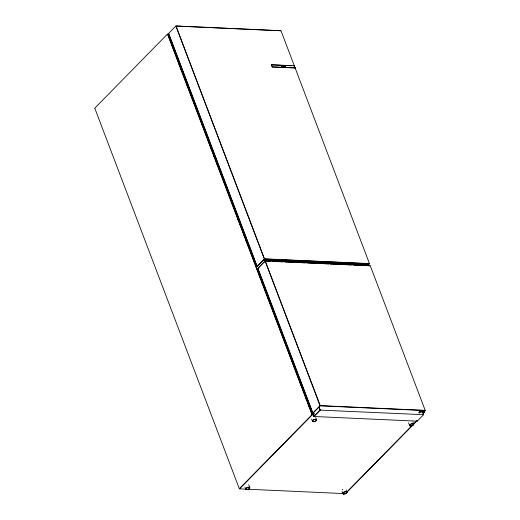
<?xml version="1.0" encoding="UTF-8"?>
<svg xmlns="http://www.w3.org/2000/svg" width="520" height="520" viewBox="0 0 520 520"><rect width="100%" height="100%" fill="white"/><g stroke="black" fill="none" stroke-linecap="round" stroke-linejoin="round"><path stroke-width="0.78" d="M94.855 108.088L167.472 34.093M168.623 33.475L175.825 26.098M167.863 34.547L168.747 33.631M257.062 266.279L264.192 259.006M256.224 267.163L257.147 266.325M256.438 267.176L264.349 259.129M264.284 261.313L265.284 260.293M264.349 261.482L265.343 260.338M257.933 268.307L265.07 261.04M257.875 268.418L265.012 261.151M257.108 269.497L257.998 268.574M257.309 269.458L258.973 267.761M368.212 264.986L369.375 263.757M312.819 413.069L319.956 405.801M312.969 413.192L320.106 405.918M239.434 488.696L312 414.791M239.558 488.793L312.124 414.888M313.859 416.403L320.034 410.104M313.924 416.455L320.106 410.163M418.568 412.834L420.154 411.203M419.309 412.887L420.342 411.827M419.374 412.938L420.413 411.885M424.041 411.665L425.139 410.547M423.976 411.775L425.074 410.657M423.079 413.66L424.665 412.022M346.658 492.323L416.956 420.732M345.469 493.571L416.904 420.823M417.255 421.115L423.462 414.772M282.328 65.845L282.594 66.547L282.607 65.956M271.421 64.753L294.268 65.761M295.081 67.971L272.298 66.957M176.072 26L280.748 30.726M176.189 26.039L280.865 30.764M280.833 65.273L271.427 64.844L272.168 66.911M283.186 65.377L291.811 65.767M272.324 66.911L295.074 67.88M264.622 258.843L369.298 263.569M264.589 259.031L369.265 263.757M265.142 259.519L368.42 264.192M269.516 260.007L275.19 260.26M280.872 260.514L286.553 260.774M293.046 261.066L297.914 261.287M304.401 261.579L310.083 261.833M315.764 262.093L321.445 262.346M327.125 262.6L332.807 262.86M338.488 263.114L344.162 263.374M349.843 263.627L355.524 263.887M362.018 264.18L367.699 264.433M265.454 260.234L368.687 264.888M265.44 260.306L368.706 265.044L265.512 260.397M364.871 265.2L368.959 265.382M366.216 265.35L368.947 265.473M265.317 260.942L370.11 265.707M265.733 261.072L270.569 261.293M272.994 261.404L282.672 261.839M285.09 261.95L293.963 262.346M296.381 262.457L305.253 262.86M307.671 262.964L316.543 263.367M318.962 263.478L328.64 263.913M330.252 263.985L339.931 264.42M341.549 264.492L351.228 264.933M353.646 265.038L363.324 265.48M364.936 265.551L368.966 265.733M320.385 405.639L425.061 410.358M320.353 405.828L425.029 410.547M420.271 411.157L424.411 411.359M420.543 411.756L424.632 411.938M420.524 411.84L424.619 412.022M320.222 410.118L423.423 414.687M313.014 413.296L314.639 413.374M312.358 414.648L313.976 414.719M312.338 414.81L313.95 414.882M313.892 416.488L417.137 421.161M239.499 488.852L343.649 493.584M294.197 65.767L295.048 67.918L294.222 65.923M281.067 30.927L369.415 263.497M370.318 265.87L425.178 410.287M368.836 264.882L369.018 265.35M424.502 411.437L424.684 411.905M368.505 264.257L369.148 266.006M422.695 412.594L423.481 414.654M420.284 411.242L420.446 411.678M364.526 264.726L364.696 265.155M420.199 411.275L420.362 411.71M412.88 421.902L413.679 424.008M408.538 422.779L409.611 425.588M271.505 64.785L272.272 66.8M265.369 260.169L265.155 259.591L265.304 260.195M265.661 260.936L265.48 260.455L265.596 260.962M176.105 26.189L264.42 258.681M265.35 261.131L320.177 405.476M175.922 26.26L264.238 258.752M265.168 261.203L319.995 405.541M263.803 259.805L264.55 261.995M319.118 407.264L320.138 409.955M319.033 407.297L320.053 409.988M346.144 489.866L346.95 491.972M315.712 417.515L316.511 419.621M168.786 33.69L257.101 266.182M258.031 268.632L312.865 412.978M168.584 33.729L256.932 266.305M257.829 268.678L312.695 413.094M312.761 413.679L313.8 416.41M342.075 491.446L342.875 493.551M167.707 34.171L312.189 414.512M178.49 62.673L179.368 64.974M181.077 69.485L181.955 71.786M184.243 77.818L185.12 80.119M186.83 84.63L187.694 86.905M208.117 140.673L208.994 142.974M210.724 147.517L211.582 149.792M213.869 155.818L214.747 158.119M216.463 162.637L217.328 164.905M237.764 218.706L238.628 220.974M243.503 233.818L244.381 236.119M246.09 240.636L246.955 242.905M259.103 274.885L259.974 277.18M261.683 281.684L262.561 283.985M264.843 289.998L265.72 292.298M267.43 296.797L268.288 299.065M300.163 382.98L301.028 385.249M305.897 398.067L306.767 400.361M308.477 404.865L309.348 407.166M167.557 34.229L312.033 414.57M311.636 419.094L312.436 421.2M248.709 484.776L249.775 487.584M244.9 487.058L245.707 489.164M94.822 108.303L239.323 488.716M342.147 489.801A2.132 0.949 -20.8 0 1 342.713 489.359M282.002 65.845L282.25 66.508L282.925 66.541L282.672 65.877L282.002 65.845M281.866 66.359L281.476 66.203L281.866 66.359M283.627 65.916L283.849 66.567L284.544 66.671L283.94 66.508C283.348 65.839 284.954 65.812 283.627 65.916M283.601 66.463C283.192 67.216 282.776 64.727 283.601 66.463M282.002 66.385L281.508 66.606L281.158 65.683L282.002 66.385M284.492 65.832L284.719 66.749L285.168 66.371C285.818 67.763 284.726 64.883 285.123 66.255L284.492 65.832M343.551 493.968A2.171 0.969 -20.8 0 0 346.938 492.421A2.171 0.969 -20.8 0 0 344.292 492.018A2.171 0.969 -20.8 0 0 343.551 493.968M343.59 493.981A2.132 0.949 -20.8 0 0 346.918 492.459A2.132 0.949 -20.8 0 0 344.312 492.063A2.132 0.949 -20.8 0 0 343.59 493.981M410.287 426.004A2.171 0.969 -20.8 0 0 413.673 424.457A2.171 0.969 -20.8 0 0 411.028 424.053A2.171 0.969 -20.8 0 0 410.287 426.004A2.132 0.949 -20.8 0 0 413.654 424.496A2.132 0.949 -20.8 0 0 411.047 424.099A2.132 0.949 -20.8 0 0 410.319 426.017M246.383 489.587A2.171 0.969 -20.8 0 0 249.769 488.033A2.171 0.969 -20.8 0 0 247.124 487.637A2.171 0.969 -20.8 0 0 246.383 489.587M246.415 489.593A2.132 0.949 -20.8 0 0 249.75 488.072A2.132 0.949 -20.8 0 0 247.143 487.682A2.132 0.949 -20.8 0 0 246.415 489.593M313.111 421.623A2.171 0.969 -20.8 0 0 316.505 420.069A2.171 0.969 -20.8 0 0 313.853 419.673A2.171 0.969 -20.8 0 0 313.111 421.623A2.132 0.949 -20.8 0 0 316.478 420.108A2.132 0.949 -20.8 0 0 313.878 419.718A2.132 0.949 -20.8 0 0 313.151 421.629"/></g></svg>
